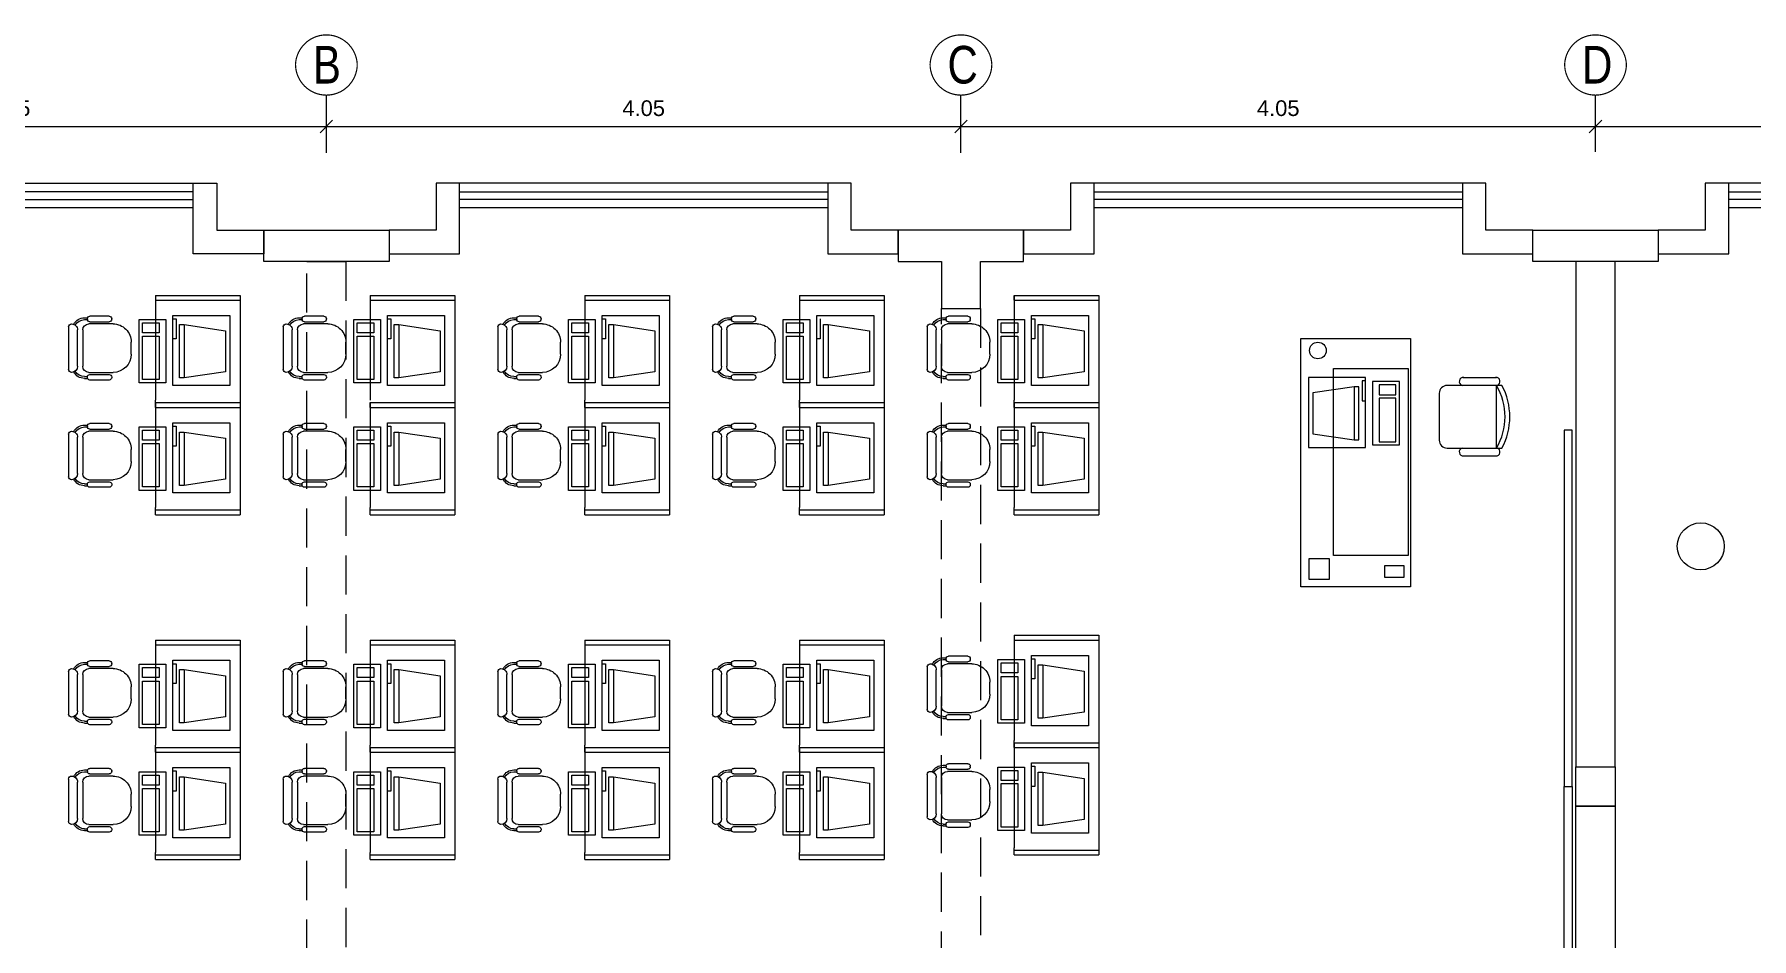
# Model space of a CAD drawing. Header units: millimetres. Extents: x 3354 to 3637, y 1117 to 1358.
# Drawn here: x 3380.99 to 3391.95, y 1221.19 to 1226.96 of the extents above; entities that cross this region are included whole.
import ezdxf

# ---------------------------------------------------------------- set-up
doc = ezdxf.new("R2010")
doc.units = ezdxf.units.MM
doc.linetypes.add('DASHED2', pattern=[0.375, 0.25, -0.125])
doc.layers.add('CASCO', color=252, linetype='Continuous', lineweight=9)
doc.layers.add('Efec-muebles', color=7, linetype='Continuous', lineweight=13, true_color=0x85826f)
doc.styles.get("Standard").update_dxf_attribs({"font": 'arial.ttf'})
doc.styles.add('style1', font='arial.ttf')
doc.dimstyles.new('Esc  1  50', dxfattribs={"dimtxt": 0.1, "dimasz": 0.08, "dimexe": 0.2, "dimexo": 0.15, "dimgap": 0.065, "dimtad": 1, "dimzin": 4, "dimdsep": 46, "dimtxsty": 'Standard', "dimblk": 'OBLIQUE', "dimcen": 0.12, "dimdle": 0.15, "dimadec": 0, "dimazin": 0, "dimtfac": 1, "dimtix": 1, "dimtmove": 0, "dimatfit": 3, "dimldrblk": 'OBLIQUE', "dimfxl": 1, "dimarcsym": 0})

# ---------------------------------------------------------------- blocks, each defined once
blk = doc.blocks.new('RECTANG')
for p, q in [((1, 1), (0, 1)), ((0, 1), (0, 0)), ((1, 0), (1, 1)), ((0, 0), (1, 0))]:
    blk.add_line(p, q)
blk = doc.blocks.new('Silla-3')
at = {"color": 0}
for p, q in [((-0.085, 0.909), (0.085, 0.909)), ((-0.447, 0.601), (-0.447, 0.329)), ((-0.404, 0.635), (-0.413, 0.635)), ((-0.37, 0.329), (-0.37, 0.601)), ((-0.34, 0.314), (-0.34, 0.654)), ((0.34, 0.654), (0.34, 0.314)), ((0.37, 0.329), (0.37, 0.601)), ((0.404, 0.635), (0.413, 0.635)), ((0.447, 0.601), (0.447, 0.329)), ((-0.425, 0.253), (-0.425, 0.298)), ((-0.413, 0.295), (-0.404, 0.295)), ((-0.4, 0.253), (-0.4, 0.296)), ((0.4, 0.253), (0.4, 0.296)), ((0.413, 0.295), (0.404, 0.295)), ((0.425, 0.253), (0.425, 0.298)), ((-0.34, 0.072), (-0.34, 0.072)), ((0.297, 0.03), (-0.298, 0.03)), ((0.255, 0.229), (-0.255, 0.229)), ((-0.255, 0.157), (0.255, 0.157)), ((0.34, 0.072), (0.34, 0.072))]:
    blk.add_line(p, q, dxfattribs=at)
for centre, radius, start, end in [((-0.085, 0.654), 0.255, 90, 180), ((0.085, 0.654), 0.255, 0, 90), ((-0.413, 0.601), 0.034, 90, 180), ((-0.404, 0.601), 0.034, 0, 90), ((0.404, 0.601), 0.034, 90, 180), ((0.413, 0.601), 0.034, 0, 90), ((-0.413, 0.329), 0.034, 180, 270), ((-0.255, 0.253), 0.17, 180, 242.1194), ((-0.404, 0.329), 0.034, 270, 0), ((-0.255, 0.253), 0.145, 180, 242.3805), ((-0.255, 0.314), 0.085, 180, 270), ((0.255, 0.314), 0.085, 270, 0), ((0.255, 0.253), 0.145, 297.6195, 0), ((0.255, 0.253), 0.17, 297.8806, 360), ((0.404, 0.329), 0.034, 180, 270), ((0.413, 0.329), 0.034, 270, 0), ((-0.255, 0.072), 0.085, 90, 180), ((-0.298, 0.072), 0.0425, 180, 270), ((0.255, 0.072), 0.085, 360, 90), ((0.297, 0.072), 0.0425, 270, 360)]:
    blk.add_arc(centre, radius, start, end, dxfattribs=at)
blk = doc.blocks.new('MUEBLE MAESTRO INT')
at = {"layer": 'Efec-muebles', "lineweight": 15}
for p, q in [((3228.44, 1644.779), (3228.44, 1646.364)), ((3228.44, 1646.364), (3229.14, 1646.364)), ((3229.14, 1646.364), (3229.14, 1644.779)), ((3228.779, 1646.057), (3228.516, 1646.018)), ((3228.809, 1646.057), (3228.779, 1646.057)), ((3228.779, 1646.057), (3228.779, 1645.717)), ((3228.809, 1645.717), (3228.809, 1646.057)), ((3228.851, 1646.095), (3228.83, 1646.095)), ((3228.83, 1646.095), (3228.83, 1645.967)), ((3229.723, 1646.065), (3229.373, 1646.065)), ((3229.473, 1646.115), (3229.688, 1646.115)), ((3229.688, 1645.665), (3229.688, 1646.065)), ((3228.516, 1646.018), (3228.516, 1645.755)), ((3228.83, 1645.967), (3228.851, 1645.967)), ((3229.323, 1646.015), (3229.323, 1645.715)), ((3228.516, 1645.755), (3228.779, 1645.717)), ((3228.779, 1645.717), (3228.809, 1645.717)), ((3229.373, 1645.665), (3229.723, 1645.665)), ((3229.373, 1645.665), (3229.473, 1645.665)), ((3229.473, 1645.615), (3229.688, 1645.615)), ((3229.14, 1644.779), (3228.44, 1644.779))]:
    blk.add_line(p, q, dxfattribs=at)
for points in [[(3228.648, 1646.173), (3229.125, 1646.173), (3229.125, 1644.98), (3228.648, 1644.98)], [(3228.492, 1644.961), (3228.62, 1644.961), (3228.62, 1644.827), (3228.492, 1644.827)], [(3228.976, 1644.915), (3229.097, 1644.915), (3229.097, 1644.84), (3228.976, 1644.84)]]:
    blk.add_lwpolyline(points, close=True, dxfattribs=at)
blk.add_circle((3228.548, 1646.288), 0.053, dxfattribs=at)
for centre, radius, start, end in [((3229.373, 1646.015), 0.05, 90, 180), ((3229.476, 1646.09), 0.0256, 83.0309, 253.726), ((3229.685, 1646.09), 0.0256, 286.274, 96.9691), ((3229.349, 1645.865), 0.394, 329.4733, 30.5267), ((3229.349, 1645.865), 0.424, 331.8371, 28.1629), ((3229.373, 1645.715), 0.05, 180, 270), ((3229.476, 1645.64), 0.0256, 106.274, 276.9691), ((3229.685, 1645.64), 0.0256, 263.0309, 73.726)]:
    blk.add_arc(centre, radius, start, end, dxfattribs=at)
for p, xscale, yscale, zscale, rotation in [((3228.851, 1645.668), 0.4476315789474938, 0.3623684210524516, 0.4476315789474938, 89.99999999761354), ((3229.068, 1645.685), 0.4049999999990632, 0.1705263157894024, 0.4049999999990632, 89.9999999976196), ((3229.046, 1646.005), 0.06394736842003113, 0.1065789473682344, 0.06394736842003113, 89.99999999755532), ((3229.046, 1645.706), 0.2771052631587736, 0.1065789473682344, 0.2771052631587736, 89.99999999764933)]:
    blk.add_blockref('RECTANG', p, dxfattribs=dict(at, xscale=xscale, yscale=yscale, zscale=zscale, rotation=rotation))
blk = doc.blocks.new('_Oblique')
at = {"color": 0, "linetype": 'ByBlock', "lineweight": -2}
blk.add_line((-0.5, -0.5), (0.5, 0.5), dxfattribs=at)
blk = doc.blocks.new('*D339')
at = {"layer": 'CASCO', "color": 0, "lineweight": -2, "transparency": 16777216}
for p, q in [((3356.336, 1257.698), (3356.336, 1258.066)), ((3360.386, 1257.698), (3360.386, 1258.066)), ((3356.186, 1257.866), (3360.536, 1257.866))]:
    blk.add_line(p, q, dxfattribs=at)
at = {"layer": 'Defpoints', "color": 0, "transparency": 16777216}
for p in [(3360.386, 1257.866), (3356.336, 1257.548), (3360.386, 1257.548)]:
    blk.add_point(p, dxfattribs=at)
at = {"layer": 'CASCO', "color": 0, "lineweight": -2, "transparency": 16777216, "xscale": 0.08, "yscale": 0.08, "zscale": 0.08, "rotation": 180}
blk.add_blockref('_Oblique', (3356.336, 1257.866), dxfattribs=at)
at = {"layer": 'CASCO', "color": 0, "lineweight": -2, "transparency": 16777216, "xscale": 0.08, "yscale": 0.08, "zscale": 0.08}
blk.add_blockref('_Oblique', (3360.386, 1257.866), dxfattribs=at)
at = {"layer": 'CASCO', "color": 0, "transparency": 16777216, "insert": (3358.361, 1257.982), "char_height": 0.1, "attachment_point": 5}
blk.add_mtext('4.05', dxfattribs=at)
blk = doc.blocks.new('*D340')
at = {"layer": 'CASCO', "color": 0, "lineweight": -2, "transparency": 16777216}
for p, q in [((3360.386, 1257.698), (3360.386, 1258.066)), ((3364.436, 1257.698), (3364.436, 1258.066)), ((3360.236, 1257.866), (3364.586, 1257.866))]:
    blk.add_line(p, q, dxfattribs=at)
at = {"layer": 'Defpoints', "color": 0, "transparency": 16777216}
for p in [(3364.436, 1257.866), (3360.386, 1257.548), (3364.436, 1257.548)]:
    blk.add_point(p, dxfattribs=at)
at = {"layer": 'CASCO', "color": 0, "lineweight": -2, "transparency": 16777216, "xscale": 0.08, "yscale": 0.08, "zscale": 0.08, "rotation": 180}
blk.add_blockref('_Oblique', (3360.386, 1257.866), dxfattribs=at)
at = {"layer": 'CASCO', "color": 0, "lineweight": -2, "transparency": 16777216, "xscale": 0.08, "yscale": 0.08, "zscale": 0.08}
blk.add_blockref('_Oblique', (3364.436, 1257.866), dxfattribs=at)
at = {"layer": 'CASCO', "color": 0, "transparency": 16777216, "insert": (3362.411, 1257.982), "char_height": 0.1, "attachment_point": 5}
blk.add_mtext('4.05', dxfattribs=at)
blk = doc.blocks.new('*D341')
at = {"layer": 'CASCO', "color": 0, "lineweight": -2, "transparency": 16777216}
for p, q in [((3364.436, 1257.698), (3364.436, 1258.066)), ((3368.486, 1257.703), (3368.486, 1258.066)), ((3364.286, 1257.866), (3368.636, 1257.866))]:
    blk.add_line(p, q, dxfattribs=at)
at = {"layer": 'Defpoints', "color": 0, "transparency": 16777216}
for p in [(3368.486, 1257.866), (3364.436, 1257.548), (3368.486, 1257.553)]:
    blk.add_point(p, dxfattribs=at)
at = {"layer": 'CASCO', "color": 0, "lineweight": -2, "transparency": 16777216, "xscale": 0.08, "yscale": 0.08, "zscale": 0.08, "rotation": 180}
blk.add_blockref('_Oblique', (3364.436, 1257.866), dxfattribs=at)
at = {"layer": 'CASCO', "color": 0, "lineweight": -2, "transparency": 16777216, "xscale": 0.08, "yscale": 0.08, "zscale": 0.08}
blk.add_blockref('_Oblique', (3368.486, 1257.866), dxfattribs=at)
at = {"layer": 'CASCO', "color": 0, "transparency": 16777216, "insert": (3366.461, 1257.982), "char_height": 0.1, "attachment_point": 5}
blk.add_mtext('4.05', dxfattribs=at)
blk = doc.blocks.new('*D342')
at = {"layer": 'CASCO', "color": 0, "lineweight": -2, "transparency": 16777216}
for p, q in [((3368.486, 1257.703), (3368.486, 1258.066)), ((3372.536, 1257.698), (3372.536, 1258.066)), ((3368.336, 1257.866), (3372.686, 1257.866))]:
    blk.add_line(p, q, dxfattribs=at)
at = {"layer": 'Defpoints', "color": 0, "transparency": 16777216}
for p in [(3372.536, 1257.866), (3368.486, 1257.553), (3372.536, 1257.548)]:
    blk.add_point(p, dxfattribs=at)
at = {"layer": 'CASCO', "color": 0, "lineweight": -2, "transparency": 16777216, "xscale": 0.08, "yscale": 0.08, "zscale": 0.08, "rotation": 180}
blk.add_blockref('_Oblique', (3368.486, 1257.866), dxfattribs=at)
at = {"layer": 'CASCO', "color": 0, "lineweight": -2, "transparency": 16777216, "xscale": 0.08, "yscale": 0.08, "zscale": 0.08}
blk.add_blockref('_Oblique', (3372.536, 1257.866), dxfattribs=at)
at = {"layer": 'CASCO', "color": 0, "transparency": 16777216, "insert": (3370.511, 1257.982), "char_height": 0.1, "attachment_point": 5}
blk.add_mtext('4.05', dxfattribs=at)
blk = doc.blocks.new('2 PISO')
at = {"layer": 'CASCO', "lineweight": 0}
for p, q in [((3357.186, 1257.503), (3359.536, 1257.503)), ((3363.586, 1257.503), (3361.236, 1257.503)), ((3367.636, 1257.503), (3365.286, 1257.503)), ((3371.686, 1257.503), (3369.336, 1257.503))]:
    blk.add_line(p, q, dxfattribs=at)
at = {"layer": 'CASCO', "ltscale": 2}
for p, q in [((3357.186, 1257.349), (3359.536, 1257.349)), ((3361.236, 1257.349), (3363.586, 1257.349)), ((3365.286, 1257.349), (3367.636, 1257.349)), ((3369.336, 1257.349), (3371.686, 1257.349))]:
    blk.add_line(p, q, dxfattribs=at)
at = {"layer": 'CASCO', "ltscale": 2, "const_width": 0.0076}
for points in [[(3360.583, 1258.263, 0.951688), (3360.189, 1258.263, 1)], [(3364.633, 1258.263, 0.951688), (3364.239, 1258.263, 1)], [(3368.683, 1258.263, 0.951688), (3368.289, 1258.263, 1)]]:
    blk.add_lwpolyline(points, format="xyb", close=True, dxfattribs=at)
at = {"layer": 'CASCO', "ltscale": 2}
for points in [[(3359.536, 1257.503), (3359.686, 1257.503), (3359.686, 1257.203), (3359.986, 1257.203), (3359.986, 1257.053), (3359.536, 1257.053)], [(3361.236, 1257.503), (3361.086, 1257.503), (3361.086, 1257.203), (3360.786, 1257.203), (3360.786, 1257.053), (3361.236, 1257.053)], [(3364.036, 1257.203), (3363.736, 1257.203), (3363.736, 1257.503), (3363.586, 1257.503), (3363.586, 1257.053), (3364.036, 1257.053)], [(3365.286, 1257.503), (3365.136, 1257.503), (3365.136, 1257.203), (3364.836, 1257.203), (3364.836, 1257.053), (3365.286, 1257.053)], [(3369.336, 1257.503), (3369.186, 1257.503), (3369.186, 1257.203), (3368.886, 1257.203), (3368.886, 1257.053), (3369.336, 1257.053)], [(3368.361, 1253.778), (3368.611, 1253.778), (3368.611, 1257.003), (3368.361, 1257.003)], [(3368.611, 1253.528), (3368.611, 1250.303), (3368.361, 1250.303), (3368.361, 1251.553), (3368.361, 1251.553), (3368.361, 1251.703), (3368.361, 1251.703), (3368.361, 1253.528)]]:
    blk.add_lwpolyline(points, close=True, dxfattribs=at)
blk.add_lwpolyline([(3367.786, 1257.053), (3368.086, 1257.053), (3368.086, 1257.203), (3367.786, 1257.203), (3367.786, 1257.503), (3367.636, 1257.503), (3367.636, 1257.053), (3367.636, 1257.053), (3367.786, 1257.053), (3367.786, 1257.053), (3367.786, 1257.053), (3367.786, 1257.053)], dxfattribs=at)
at = {"layer": 'CASCO'}
for points in [[(3359.536, 1257.449), (3357.186, 1257.449), (3357.186, 1257.399), (3359.536, 1257.399), (3359.536, 1257.449)], [(3361.236, 1257.449), (3363.586, 1257.449), (3363.586, 1257.399), (3361.236, 1257.399), (3361.236, 1257.449)], [(3365.286, 1257.449), (3367.636, 1257.449), (3367.636, 1257.399), (3365.286, 1257.399), (3365.286, 1257.449)], [(3369.336, 1257.449), (3371.686, 1257.449), (3371.686, 1257.399), (3369.336, 1257.399), (3369.336, 1257.449)], [(3359.986, 1257.003), (3359.986, 1257.203), (3360.786, 1257.203), (3360.786, 1257.003), (3359.986, 1257.003)], [(3368.086, 1257.003), (3368.086, 1257.203), (3368.886, 1257.203), (3368.886, 1257.003), (3368.086, 1257.003)]]:
    blk.add_lwpolyline(points, dxfattribs=at)
for points in [[(3364.036, 1257.003), (3364.311, 1257.003), (3364.311, 1256.703), (3364.561, 1256.703), (3364.561, 1257.003), (3364.836, 1257.003), (3364.836, 1257.203), (3364.836, 1257.203), (3364.036, 1257.203), (3364.036, 1257.203)], [(3368.336, 1253.653), (3368.336, 1255.928), (3368.286, 1255.928), (3368.286, 1253.653)], [(3368.611, 1253.778), (3368.611, 1253.528), (3368.361, 1253.528), (3368.361, 1253.778)], [(3368.336, 1253.653), (3368.336, 1251.128), (3368.286, 1251.128), (3368.286, 1253.653)]]:
    blk.add_lwpolyline(points, close=True, dxfattribs=at)
at = {"layer": 'CASCO', "linetype": 'DASHED2', "lineweight": 5}
for points in [[(3360.261, 1257.003), (3360.511, 1257.003), (3360.511, 1250.303), (3360.261, 1250.303)], [(3364.311, 1256.703), (3364.561, 1256.703), (3364.561, 1250.603), (3364.311, 1250.603)]]:
    blk.add_lwpolyline(points, close=True, dxfattribs=at)
at = {"layer": 'CASCO', "style": 'style1', "width": 0.8}
for s, p in [('B', (3360.3, 1258.14)), ('C', (3364.35, 1258.14)), ('D', (3368.4, 1258.14))]:
    blk.add_text(s, height=0.24, dxfattribs=at).set_placement(p)
at = {"layer": 'CASCO'}
for base, p1, p2, picture, middle in [((3360.386, 1257.866), (3356.336, 1257.548), (3360.386, 1257.548), '*D339', (3358.361, 1257.982)), ((3364.436, 1257.866), (3360.386, 1257.548), (3364.436, 1257.548), '*D340', (3362.411, 1257.982)), ((3368.486, 1257.866), (3364.436, 1257.548), (3368.486, 1257.553), '*D341', (3366.461, 1257.982)), ((3372.536, 1257.866), (3368.486, 1257.553), (3372.536, 1257.548), '*D342', (3370.511, 1257.982))]:
    dim = blk.add_linear_dim(base=base, p1=p1, p2=p2, dimstyle='Esc  1  50', dxfattribs=at)
    dim.commit()
    dim.dimension.update_dxf_attribs({"geometry": picture, "text_midpoint": middle})

msp = doc.modelspace()

# ---------------------------------------------------------------- linework, layer by layer
at = {"layer": 'Efec-muebles'}
for p, q in [((3381.765, 1225.299), (3382.305, 1225.299)), ((3381.765, 1225.299), (3381.765, 1224.629)), ((3381.765, 1225.269), (3382.305, 1225.269)), ((3382.305, 1225.299), (3382.305, 1224.584)), ((3383.135, 1225.299), (3383.675, 1225.299)), ((3383.135, 1225.299), (3383.135, 1224.629)), ((3383.135, 1225.269), (3383.675, 1225.269)), ((3383.675, 1225.299), (3383.675, 1224.584)), ((3384.505, 1225.299), (3385.045, 1225.299)), ((3384.505, 1225.299), (3384.505, 1224.629)), ((3384.505, 1225.269), (3385.045, 1225.269)), ((3385.045, 1225.299), (3385.045, 1224.584)), ((3385.875, 1225.299), (3385.875, 1224.629)), ((3385.875, 1225.299), (3386.415, 1225.299)), ((3385.875, 1225.269), (3386.415, 1225.269)), ((3386.415, 1225.299), (3386.415, 1224.584)), ((3387.245, 1225.299), (3387.785, 1225.299)), ((3387.245, 1225.299), (3387.245, 1224.629)), ((3387.245, 1225.299), (3387.785, 1225.299)), ((3387.245, 1225.269), (3387.245, 1225.299)), ((3387.245, 1225.269), (3387.785, 1225.269)), ((3387.245, 1225.269), (3387.785, 1225.269)), ((3387.785, 1225.299), (3387.785, 1224.584)), ((3381.877, 1225.149), (3381.898, 1225.149)), ((3381.898, 1225.149), (3381.898, 1225.022)), ((3383.247, 1225.149), (3383.268, 1225.149)), ((3383.268, 1225.149), (3383.268, 1225.022)), ((3384.617, 1225.149), (3384.638, 1225.149)), ((3384.638, 1225.149), (3384.638, 1225.022)), ((3386.008, 1225.149), (3386.008, 1225.022)), ((3387.357, 1225.149), (3387.378, 1225.149)), ((3387.378, 1225.149), (3387.378, 1225.022)), ((3381.919, 1225.112), (3381.949, 1225.112)), ((3381.919, 1224.772), (3381.919, 1225.112)), ((3381.949, 1225.112), (3381.949, 1224.772)), ((3381.949, 1225.112), (3382.212, 1225.072)), ((3382.212, 1225.072), (3382.212, 1224.81)), ((3383.289, 1225.112), (3383.319, 1225.112)), ((3383.289, 1224.772), (3383.289, 1225.112)), ((3383.319, 1225.112), (3383.319, 1224.772)), ((3383.319, 1225.112), (3383.582, 1225.072)), ((3383.582, 1225.072), (3383.582, 1224.81)), ((3384.659, 1225.112), (3384.689, 1225.112)), ((3384.659, 1224.772), (3384.659, 1225.112)), ((3384.689, 1225.112), (3384.689, 1224.772)), ((3384.689, 1225.112), (3384.952, 1225.072)), ((3384.952, 1225.072), (3384.952, 1224.81)), ((3386.029, 1225.112), (3386.059, 1225.112)), ((3386.029, 1224.772), (3386.029, 1225.112)), ((3386.059, 1225.112), (3386.059, 1224.772)), ((3386.059, 1225.112), (3386.322, 1225.072)), ((3386.322, 1225.072), (3386.322, 1224.81)), ((3387.399, 1225.112), (3387.429, 1225.112)), ((3387.399, 1224.772), (3387.399, 1225.112)), ((3387.429, 1225.112), (3387.429, 1224.772)), ((3387.429, 1225.112), (3387.692, 1225.072)), ((3387.692, 1225.072), (3387.692, 1224.81)), ((3381.898, 1225.022), (3381.877, 1225.022)), ((3383.268, 1225.022), (3383.247, 1225.022)), ((3384.638, 1225.022), (3384.617, 1225.022)), ((3386.008, 1225.022), (3385.987, 1225.022)), ((3387.378, 1225.022), (3387.357, 1225.022)), ((3381.949, 1224.772), (3381.919, 1224.772)), ((3382.212, 1224.81), (3381.949, 1224.772)), ((3383.319, 1224.772), (3383.289, 1224.772)), ((3383.582, 1224.81), (3383.319, 1224.772)), ((3384.689, 1224.772), (3384.659, 1224.772)), ((3384.952, 1224.81), (3384.689, 1224.772)), ((3386.059, 1224.772), (3386.029, 1224.772)), ((3386.322, 1224.81), (3386.059, 1224.772)), ((3387.429, 1224.772), (3387.399, 1224.772)), ((3387.692, 1224.81), (3387.429, 1224.772)), ((3381.765, 1224.584), (3381.765, 1224.629)), ((3381.765, 1224.614), (3382.305, 1224.614)), ((3381.765, 1224.614), (3381.765, 1223.944)), ((3381.765, 1224.614), (3382.305, 1224.614)), ((3382.305, 1224.614), (3382.305, 1223.899)), ((3383.135, 1224.614), (3383.675, 1224.614)), ((3383.135, 1224.614), (3383.135, 1223.944)), ((3383.135, 1224.614), (3383.675, 1224.614)), ((3383.135, 1224.584), (3383.135, 1224.614)), ((3383.675, 1224.614), (3383.675, 1223.899)), ((3383.675, 1224.614), (3383.675, 1224.584)), ((3384.505, 1224.584), (3384.505, 1224.629)), ((3384.505, 1224.614), (3385.045, 1224.614)), ((3384.505, 1224.614), (3384.505, 1223.944)), ((3384.505, 1224.614), (3385.045, 1224.614)), ((3385.045, 1224.614), (3385.045, 1223.899)), ((3385.875, 1224.584), (3385.875, 1224.629)), ((3385.875, 1224.614), (3386.415, 1224.614)), ((3385.875, 1224.614), (3385.875, 1223.944)), ((3385.875, 1224.614), (3386.415, 1224.614)), ((3386.415, 1224.614), (3386.415, 1223.899)), ((3387.245, 1224.584), (3387.245, 1224.629)), ((3387.245, 1224.614), (3387.785, 1224.614)), ((3387.245, 1224.614), (3387.245, 1223.944)), ((3387.245, 1224.614), (3387.785, 1224.614)), ((3387.245, 1224.584), (3387.245, 1224.614)), ((3387.245, 1224.614), (3387.785, 1224.614)), ((3387.785, 1224.614), (3387.785, 1223.899)), ((3381.765, 1224.584), (3382.305, 1224.584)), ((3381.765, 1224.584), (3382.305, 1224.584)), ((3383.135, 1224.584), (3383.675, 1224.584)), ((3383.135, 1224.584), (3383.675, 1224.584)), ((3384.505, 1224.584), (3385.045, 1224.584)), ((3384.505, 1224.584), (3385.045, 1224.584)), ((3385.875, 1224.584), (3386.415, 1224.584)), ((3385.875, 1224.584), (3386.415, 1224.584)), ((3387.245, 1224.584), (3387.785, 1224.584)), ((3387.245, 1224.584), (3387.785, 1224.584)), ((3387.245, 1224.584), (3387.785, 1224.584)), ((3381.877, 1224.464), (3381.898, 1224.464)), ((3381.898, 1224.464), (3381.898, 1224.336)), ((3381.919, 1224.426), (3381.949, 1224.426)), ((3381.919, 1224.086), (3381.919, 1224.426)), ((3381.949, 1224.426), (3381.949, 1224.086)), ((3381.949, 1224.426), (3382.212, 1224.387)), ((3382.212, 1224.387), (3382.212, 1224.125)), ((3383.247, 1224.464), (3383.268, 1224.464)), ((3383.268, 1224.464), (3383.268, 1224.336)), ((3383.289, 1224.426), (3383.319, 1224.426)), ((3383.289, 1224.086), (3383.289, 1224.426)), ((3383.319, 1224.426), (3383.319, 1224.086)), ((3383.319, 1224.426), (3383.582, 1224.387)), ((3383.582, 1224.387), (3383.582, 1224.125)), ((3384.617, 1224.464), (3384.638, 1224.464)), ((3384.638, 1224.464), (3384.638, 1224.336)), ((3384.659, 1224.426), (3384.689, 1224.426)), ((3384.659, 1224.086), (3384.659, 1224.426)), ((3384.689, 1224.426), (3384.689, 1224.086)), ((3384.689, 1224.426), (3384.952, 1224.387)), ((3384.952, 1224.387), (3384.952, 1224.125)), ((3385.987, 1224.464), (3386.008, 1224.464)), ((3386.008, 1224.464), (3386.008, 1224.336)), ((3386.029, 1224.426), (3386.059, 1224.426)), ((3386.029, 1224.086), (3386.029, 1224.426)), ((3386.059, 1224.426), (3386.059, 1224.086)), ((3386.059, 1224.426), (3386.322, 1224.387)), ((3386.322, 1224.387), (3386.322, 1224.125)), ((3387.357, 1224.464), (3387.378, 1224.464)), ((3387.378, 1224.464), (3387.378, 1224.336)), ((3387.399, 1224.426), (3387.429, 1224.426)), ((3387.399, 1224.086), (3387.399, 1224.426)), ((3387.429, 1224.426), (3387.429, 1224.086)), ((3387.429, 1224.426), (3387.692, 1224.387)), ((3387.692, 1224.387), (3387.692, 1224.125)), ((3381.898, 1224.336), (3381.877, 1224.336)), ((3383.268, 1224.336), (3383.247, 1224.336)), ((3384.638, 1224.336), (3384.617, 1224.336)), ((3386.008, 1224.336), (3385.987, 1224.336)), ((3387.378, 1224.336), (3387.357, 1224.336)), ((3381.949, 1224.086), (3381.919, 1224.086)), ((3382.212, 1224.125), (3381.949, 1224.086)), ((3383.319, 1224.086), (3383.289, 1224.086)), ((3383.582, 1224.125), (3383.319, 1224.086)), ((3384.689, 1224.086), (3384.659, 1224.086)), ((3384.952, 1224.125), (3384.689, 1224.086)), ((3386.059, 1224.086), (3386.029, 1224.086)), ((3386.322, 1224.125), (3386.059, 1224.086)), ((3387.429, 1224.086), (3387.399, 1224.086)), ((3387.692, 1224.125), (3387.429, 1224.086)), ((3381.765, 1223.899), (3381.765, 1223.944)), ((3383.135, 1223.899), (3383.135, 1223.944)), ((3384.505, 1223.899), (3384.505, 1223.944)), ((3385.875, 1223.899), (3385.875, 1223.944)), ((3387.245, 1223.899), (3387.245, 1223.944)), ((3381.765, 1223.929), (3382.305, 1223.929)), ((3381.765, 1223.899), (3382.305, 1223.899)), ((3383.135, 1223.929), (3383.675, 1223.929)), ((3383.135, 1223.899), (3383.675, 1223.899)), ((3384.505, 1223.929), (3385.045, 1223.929)), ((3384.505, 1223.899), (3385.045, 1223.899)), ((3385.875, 1223.929), (3386.415, 1223.929)), ((3385.875, 1223.899), (3386.415, 1223.899)), ((3387.245, 1223.929), (3387.785, 1223.929)), ((3387.245, 1223.899), (3387.785, 1223.899)), ((3381.765, 1223.099), (3382.305, 1223.099)), ((3381.765, 1223.099), (3381.765, 1222.428)), ((3381.765, 1223.069), (3382.305, 1223.069)), ((3382.305, 1223.099), (3382.305, 1222.383)), ((3383.135, 1223.099), (3383.675, 1223.099)), ((3383.135, 1223.099), (3383.135, 1222.428)), ((3383.135, 1223.069), (3383.675, 1223.069)), ((3383.675, 1223.099), (3383.675, 1222.383)), ((3384.505, 1223.099), (3385.045, 1223.099)), ((3384.505, 1223.099), (3384.505, 1222.428)), ((3384.505, 1223.069), (3385.045, 1223.069)), ((3385.045, 1223.099), (3385.045, 1222.383)), ((3385.875, 1223.099), (3386.415, 1223.099)), ((3385.875, 1223.099), (3385.875, 1222.428)), ((3385.875, 1223.069), (3386.415, 1223.069)), ((3386.415, 1223.099), (3386.415, 1222.383)), ((3387.245, 1223.129), (3387.785, 1223.129)), ((3387.245, 1223.129), (3387.245, 1222.458)), ((3387.245, 1223.099), (3387.785, 1223.099)), ((3387.785, 1223.129), (3387.785, 1222.413)), ((3387.357, 1222.978), (3387.378, 1222.978)), ((3387.378, 1222.978), (3387.378, 1222.851)), ((3381.877, 1222.948), (3381.898, 1222.948)), ((3381.898, 1222.948), (3381.898, 1222.821)), ((3381.919, 1222.911), (3381.949, 1222.911)), ((3381.919, 1222.571), (3381.919, 1222.911)), ((3381.949, 1222.911), (3381.949, 1222.571)), ((3381.949, 1222.911), (3382.212, 1222.871)), ((3382.212, 1222.871), (3382.212, 1222.609)), ((3383.247, 1222.948), (3383.268, 1222.948)), ((3383.268, 1222.948), (3383.268, 1222.821)), ((3383.289, 1222.911), (3383.319, 1222.911)), ((3383.289, 1222.571), (3383.289, 1222.911)), ((3383.319, 1222.911), (3383.319, 1222.571)), ((3383.319, 1222.911), (3383.582, 1222.871)), ((3383.582, 1222.871), (3383.582, 1222.609)), ((3384.617, 1222.948), (3384.638, 1222.948)), ((3384.638, 1222.948), (3384.638, 1222.821)), ((3384.659, 1222.911), (3384.689, 1222.911)), ((3384.659, 1222.571), (3384.659, 1222.911)), ((3384.689, 1222.911), (3384.689, 1222.571)), ((3384.689, 1222.911), (3384.952, 1222.871)), ((3384.952, 1222.871), (3384.952, 1222.609)), ((3385.987, 1222.948), (3386.008, 1222.948)), ((3386.008, 1222.948), (3386.008, 1222.821)), ((3386.029, 1222.911), (3386.059, 1222.911)), ((3386.029, 1222.571), (3386.029, 1222.911)), ((3386.059, 1222.911), (3386.059, 1222.571)), ((3386.059, 1222.911), (3386.322, 1222.871)), ((3386.322, 1222.871), (3386.322, 1222.609)), ((3387.378, 1222.851), (3387.357, 1222.851)), ((3387.399, 1222.941), (3387.429, 1222.941)), ((3387.399, 1222.601), (3387.399, 1222.941)), ((3387.429, 1222.941), (3387.429, 1222.601)), ((3387.429, 1222.941), (3387.692, 1222.901)), ((3387.692, 1222.901), (3387.692, 1222.639)), ((3381.898, 1222.821), (3381.877, 1222.821)), ((3383.268, 1222.821), (3383.247, 1222.821)), ((3384.638, 1222.821), (3384.617, 1222.821)), ((3386.008, 1222.821), (3385.987, 1222.821)), ((3387.692, 1222.639), (3387.429, 1222.601)), ((3381.949, 1222.571), (3381.919, 1222.571)), ((3382.212, 1222.609), (3381.949, 1222.571)), ((3383.319, 1222.571), (3383.289, 1222.571)), ((3383.582, 1222.609), (3383.319, 1222.571)), ((3384.689, 1222.571), (3384.659, 1222.571)), ((3384.952, 1222.609), (3384.689, 1222.571)), ((3386.059, 1222.571), (3386.029, 1222.571)), ((3386.322, 1222.609), (3386.059, 1222.571)), ((3387.429, 1222.601), (3387.399, 1222.601)), ((3381.765, 1222.383), (3381.765, 1222.428)), ((3381.765, 1222.413), (3382.305, 1222.413)), ((3381.765, 1222.413), (3381.765, 1221.743)), ((3381.765, 1222.413), (3382.305, 1222.413)), ((3382.305, 1222.413), (3382.305, 1221.698)), ((3383.135, 1222.383), (3383.135, 1222.428)), ((3383.135, 1222.413), (3383.675, 1222.413)), ((3383.135, 1222.413), (3383.135, 1221.743)), ((3383.135, 1222.413), (3383.675, 1222.413)), ((3383.675, 1222.413), (3383.675, 1221.698)), ((3384.505, 1222.383), (3384.505, 1222.428)), ((3384.505, 1222.413), (3385.045, 1222.413)), ((3384.505, 1222.413), (3384.505, 1221.743)), ((3384.505, 1222.413), (3385.045, 1222.413)), ((3385.045, 1222.413), (3385.045, 1221.698)), ((3385.875, 1222.383), (3385.875, 1222.428)), ((3385.875, 1222.413), (3386.415, 1222.413)), ((3385.875, 1222.413), (3385.875, 1221.743)), ((3385.875, 1222.413), (3386.415, 1222.413)), ((3386.415, 1222.413), (3386.415, 1221.698)), ((3387.245, 1222.413), (3387.245, 1222.458)), ((3387.245, 1222.443), (3387.785, 1222.443)), ((3387.245, 1222.443), (3387.245, 1221.773)), ((3387.245, 1222.443), (3387.785, 1222.443)), ((3387.245, 1222.413), (3387.785, 1222.413)), ((3387.245, 1222.413), (3387.785, 1222.413)), ((3387.785, 1222.443), (3387.785, 1221.728)), ((3381.765, 1222.383), (3382.305, 1222.383)), ((3381.765, 1222.383), (3382.305, 1222.383)), ((3383.135, 1222.383), (3383.675, 1222.383)), ((3383.135, 1222.383), (3383.675, 1222.383)), ((3384.505, 1222.383), (3385.045, 1222.383)), ((3384.505, 1222.383), (3385.045, 1222.383)), ((3385.875, 1222.383), (3386.415, 1222.383)), ((3385.875, 1222.383), (3386.415, 1222.383)), ((3387.357, 1222.293), (3387.378, 1222.293)), ((3387.378, 1222.293), (3387.378, 1222.165)), ((3381.877, 1222.263), (3381.898, 1222.263)), ((3381.898, 1222.263), (3381.898, 1222.135)), ((3381.919, 1222.225), (3381.949, 1222.225)), ((3381.919, 1221.885), (3381.919, 1222.225)), ((3381.949, 1222.225), (3381.949, 1221.885)), ((3381.949, 1222.225), (3382.212, 1222.186)), ((3382.212, 1222.186), (3382.212, 1221.924)), ((3383.247, 1222.263), (3383.268, 1222.263)), ((3383.268, 1222.263), (3383.268, 1222.135)), ((3383.289, 1222.225), (3383.319, 1222.225)), ((3383.289, 1221.885), (3383.289, 1222.225)), ((3383.319, 1222.225), (3383.319, 1221.885)), ((3383.319, 1222.225), (3383.582, 1222.186)), ((3383.582, 1222.186), (3383.582, 1221.924)), ((3384.617, 1222.263), (3384.638, 1222.263)), ((3384.638, 1222.263), (3384.638, 1222.135)), ((3384.659, 1222.225), (3384.689, 1222.225)), ((3384.659, 1221.885), (3384.659, 1222.225)), ((3384.689, 1222.225), (3384.689, 1221.885)), ((3384.689, 1222.225), (3384.952, 1222.186)), ((3384.952, 1222.186), (3384.952, 1221.924)), ((3385.987, 1222.263), (3386.008, 1222.263)), ((3386.008, 1222.263), (3386.008, 1222.135)), ((3386.029, 1222.225), (3386.059, 1222.225)), ((3386.029, 1221.885), (3386.029, 1222.225)), ((3386.059, 1222.225), (3386.059, 1221.885)), ((3386.059, 1222.225), (3386.322, 1222.186)), ((3386.322, 1222.186), (3386.322, 1221.924)), ((3387.399, 1222.255), (3387.429, 1222.255)), ((3387.399, 1221.915), (3387.399, 1222.255)), ((3387.429, 1222.255), (3387.429, 1221.915)), ((3387.429, 1222.255), (3387.692, 1222.216)), ((3387.692, 1222.216), (3387.692, 1221.954)), ((3381.898, 1222.135), (3381.877, 1222.135)), ((3383.268, 1222.135), (3383.247, 1222.135)), ((3384.638, 1222.135), (3384.617, 1222.135)), ((3386.008, 1222.135), (3385.987, 1222.135)), ((3387.378, 1222.165), (3387.357, 1222.165)), ((3381.949, 1221.885), (3381.919, 1221.885)), ((3382.212, 1221.924), (3381.949, 1221.885)), ((3383.319, 1221.885), (3383.289, 1221.885)), ((3383.582, 1221.924), (3383.319, 1221.885)), ((3384.689, 1221.885), (3384.659, 1221.885)), ((3384.952, 1221.924), (3384.689, 1221.885)), ((3386.059, 1221.885), (3386.029, 1221.885)), ((3386.322, 1221.924), (3386.059, 1221.885)), ((3387.429, 1221.915), (3387.399, 1221.915)), ((3387.692, 1221.954), (3387.429, 1221.915)), ((3387.245, 1221.728), (3387.245, 1221.773)), ((3387.245, 1221.758), (3387.785, 1221.758)), ((3381.765, 1221.698), (3381.765, 1221.743)), ((3381.765, 1221.728), (3382.305, 1221.728)), ((3381.765, 1221.698), (3382.305, 1221.698)), ((3383.135, 1221.698), (3383.135, 1221.743)), ((3383.135, 1221.728), (3383.675, 1221.728)), ((3383.135, 1221.698), (3383.675, 1221.698)), ((3384.505, 1221.698), (3384.505, 1221.743)), ((3384.505, 1221.728), (3385.045, 1221.728)), ((3384.505, 1221.698), (3385.045, 1221.698)), ((3385.875, 1221.698), (3385.875, 1221.743)), ((3385.875, 1221.728), (3386.415, 1221.728)), ((3385.875, 1221.698), (3386.415, 1221.698)), ((3387.245, 1221.728), (3387.785, 1221.728))]:
    msp.add_line(p, q, dxfattribs=at)
at = {"layer": 'Efec-muebles', "lineweight": 5}
msp.add_circle((3391.628, 1223.697), 0.15, dxfattribs=at)
msp.add_circle((3391.628, 1223.697), 0.15, dxfattribs=at)

# ---------------------------------------------------------------- block references
at = {"layer": 'CASCO'}
msp.add_blockref('2 PISO', (22.47, -31.489), dxfattribs=at)
at = {"layer": 'Efec-muebles'}
for name, p, xscale, yscale, zscale, rotation in [('Silla-3', (3381.197, 1224.962), -0.4549380517778445, 0.4549380517778445, 0.4549380517777878, 270.0000000000001), ('RECTANG', (3381.661, 1224.74), -0.4049999999990632, 0.1705263157894024, 0.4050000000000269, 270.0000000023804), ('RECTANG', (3381.877, 1224.723), -0.4476315789474938, 0.3623684210524516, 0.4476315789473982, 270.0000000023865), ('Silla-3', (3382.567, 1224.962), -0.4549380517778445, 0.4549380517778445, 0.4549380517777878, 270.0000000000001), ('RECTANG', (3383.031, 1224.74), -0.4049999999990632, 0.1705263157894024, 0.4050000000000269, 270.0000000023804), ('RECTANG', (3383.247, 1224.723), -0.4476315789474938, 0.3623684210524516, 0.4476315789473982, 270.0000000023865), ('Silla-3', (3383.937, 1224.962), -0.4549380517778445, 0.4549380517778445, 0.4549380517777878, 270.0000000000001), ('RECTANG', (3384.401, 1224.74), -0.4049999999990632, 0.1705263157894024, 0.4050000000000269, 270.0000000023804), ('RECTANG', (3384.617, 1224.723), -0.4476315789474938, 0.3623684210524516, 0.4476315789473982, 270.0000000023865), ('Silla-3', (3385.307, 1224.962), -0.4549380517778445, 0.4549380517778445, 0.4549380517777878, 270.0000000000001), ('RECTANG', (3385.771, 1224.74), -0.4049999999990632, 0.1705263157894024, 0.4050000000000269, 270.0000000023804), ('RECTANG', (3385.987, 1224.723), -0.4476315789474938, 0.3623684210524516, 0.4476315789473982, 270.0000000023865), ('Silla-3', (3386.677, 1224.962), -0.4549380517778445, 0.4549380517778445, 0.4549380517777878, 270.0000000000001), ('RECTANG', (3387.141, 1224.74), -0.4049999999990632, 0.1705263157894024, 0.4050000000000269, 270.0000000023804), ('RECTANG', (3387.357, 1224.723), -0.4476315789474938, 0.3623684210524516, 0.4476315789473982, 270.0000000023865), ('RECTANG', (3381.682, 1225.059), -0.06394736842003113, 0.1065789473682344, 0.06394736842105689, 270.0000000024448), ('RECTANG', (3381.682, 1224.761), -0.2771052631587736, 0.1065789473682344, 0.2771052631579132, 270.0000000023507), ('RECTANG', (3383.052, 1225.059), -0.06394736842003113, 0.1065789473682344, 0.06394736842105689, 270.0000000024448), ('RECTANG', (3383.052, 1224.761), -0.2771052631587736, 0.1065789473682344, 0.2771052631579132, 270.0000000023507), ('RECTANG', (3384.422, 1225.059), -0.06394736842003113, 0.1065789473682344, 0.06394736842105689, 270.0000000024448), ('RECTANG', (3384.422, 1224.761), -0.2771052631587736, 0.1065789473682344, 0.2771052631579132, 270.0000000023507), ('RECTANG', (3385.792, 1225.059), -0.06394736842003113, 0.1065789473682344, 0.06394736842105689, 270.0000000024448), ('RECTANG', (3385.792, 1224.761), -0.2771052631587736, 0.1065789473682344, 0.2771052631579132, 270.0000000023507), ('RECTANG', (3387.162, 1225.059), -0.06394736842003113, 0.1065789473682344, 0.06394736842105689, 270.0000000024448), ('RECTANG', (3387.162, 1224.761), -0.2771052631587736, 0.1065789473682344, 0.2771052631579132, 270.0000000023507), ('RECTANG', (3381.877, 1224.038), -0.4476315789474938, 0.3623684210524516, 0.4476315789473982, 270.0000000023865), ('RECTANG', (3383.247, 1224.038), -0.4476315789474938, 0.3623684210524516, 0.4476315789473982, 270.0000000023865), ('RECTANG', (3384.617, 1224.038), -0.4476315789474938, 0.3623684210524516, 0.4476315789473982, 270.0000000023865), ('RECTANG', (3385.987, 1224.038), -0.4476315789474938, 0.3623684210524516, 0.4476315789473982, 270.0000000023865), ('RECTANG', (3387.357, 1224.038), -0.4476315789474938, 0.3623684210524516, 0.4476315789473982, 270.0000000023865), ('Silla-3', (3381.197, 1224.277), -0.4549380517778445, 0.4549380517778445, 0.4549380517777878, 270.0000000000001), ('RECTANG', (3381.661, 1224.054), -0.4049999999990632, 0.1705263157894024, 0.4050000000000269, 270.0000000023804), ('RECTANG', (3381.682, 1224.374), -0.06394736842003113, 0.1065789473682344, 0.06394736842105689, 270.0000000024448), ('Silla-3', (3382.567, 1224.277), -0.4549380517778445, 0.4549380517778445, 0.4549380517777878, 270.0000000000001), ('RECTANG', (3383.031, 1224.054), -0.4049999999990632, 0.1705263157894024, 0.4050000000000269, 270.0000000023804), ('RECTANG', (3383.052, 1224.374), -0.06394736842003113, 0.1065789473682344, 0.06394736842105689, 270.0000000024448), ('Silla-3', (3383.937, 1224.277), -0.4549380517778445, 0.4549380517778445, 0.4549380517777878, 270.0000000000001), ('RECTANG', (3384.401, 1224.054), -0.4049999999990632, 0.1705263157894024, 0.4050000000000269, 270.0000000023804), ('RECTANG', (3384.422, 1224.374), -0.06394736842003113, 0.1065789473682344, 0.06394736842105689, 270.0000000024448), ('Silla-3', (3385.307, 1224.277), -0.4549380517778445, 0.4549380517778445, 0.4549380517777878, 270.0000000000001), ('RECTANG', (3385.771, 1224.054), -0.4049999999990632, 0.1705263157894024, 0.4050000000000269, 270.0000000023804), ('RECTANG', (3385.792, 1224.374), -0.06394736842003113, 0.1065789473682344, 0.06394736842105689, 270.0000000024448), ('Silla-3', (3386.677, 1224.277), -0.4549380517778445, 0.4549380517778445, 0.4549380517777878, 270.0000000000001), ('RECTANG', (3387.141, 1224.054), -0.4049999999990632, 0.1705263157894024, 0.4050000000000269, 270.0000000023804), ('RECTANG', (3387.162, 1224.374), -0.06394736842003113, 0.1065789473682344, 0.06394736842105689, 270.0000000024448), ('RECTANG', (3381.682, 1224.076), -0.2771052631587736, 0.1065789473682344, 0.2771052631579132, 270.0000000023507), ('RECTANG', (3383.052, 1224.076), -0.2771052631587736, 0.1065789473682344, 0.2771052631579132, 270.0000000023507), ('RECTANG', (3384.422, 1224.076), -0.2771052631587736, 0.1065789473682344, 0.2771052631579132, 270.0000000023507), ('RECTANG', (3385.792, 1224.076), -0.2771052631587736, 0.1065789473682344, 0.2771052631579132, 270.0000000023507), ('RECTANG', (3387.162, 1224.076), -0.2771052631587736, 0.1065789473682344, 0.2771052631579132, 270.0000000023507), ('Silla-3', (3381.197, 1222.762), -0.4549380517778445, 0.4549380517778445, 0.4549380517777878, 270.0000000000001), ('RECTANG', (3381.877, 1222.522), -0.4476315789474938, 0.3623684210524516, 0.4476315789473982, 270.0000000023865), ('Silla-3', (3382.567, 1222.762), -0.4549380517778445, 0.4549380517778445, 0.4549380517777878, 270.0000000000001), ('RECTANG', (3383.247, 1222.522), -0.4476315789474938, 0.3623684210524516, 0.4476315789473982, 270.0000000023865), ('Silla-3', (3383.937, 1222.762), -0.4549380517778445, 0.4549380517778445, 0.4549380517777878, 270.0000000000001), ('RECTANG', (3384.617, 1222.522), -0.4476315789474938, 0.3623684210524516, 0.4476315789473982, 270.0000000023865), ('Silla-3', (3385.307, 1222.762), -0.4549380517778445, 0.4549380517778445, 0.4549380517777878, 270.0000000000001), ('RECTANG', (3385.987, 1222.522), -0.4476315789474938, 0.3623684210524516, 0.4476315789473982, 270.0000000023865), ('Silla-3', (3386.677, 1222.792), -0.4549380517778445, 0.4549380517778445, 0.4549380517777878, 270.0000000000001), ('RECTANG', (3387.141, 1222.569), -0.4049999999990632, 0.1705263157894024, 0.4050000000000269, 270.0000000023804), ('RECTANG', (3387.162, 1222.889), -0.06394736842003113, 0.1065789473682344, 0.06394736842105689, 270.0000000024448), ('RECTANG', (3387.357, 1222.552), -0.4476315789474938, 0.3623684210524516, 0.4476315789473982, 270.0000000023865), ('RECTANG', (3381.661, 1222.539), -0.4049999999990632, 0.1705263157894024, 0.4050000000000269, 270.0000000023804), ('RECTANG', (3381.682, 1222.859), -0.06394736842003113, 0.1065789473682344, 0.06394736842105689, 270.0000000024448), ('RECTANG', (3383.031, 1222.539), -0.4049999999990632, 0.1705263157894024, 0.4050000000000269, 270.0000000023804), ('RECTANG', (3383.052, 1222.859), -0.06394736842003113, 0.1065789473682344, 0.06394736842105689, 270.0000000024448), ('RECTANG', (3384.401, 1222.539), -0.4049999999990632, 0.1705263157894024, 0.4050000000000269, 270.0000000023804), ('RECTANG', (3384.422, 1222.859), -0.06394736842003113, 0.1065789473682344, 0.06394736842105689, 270.0000000024448), ('RECTANG', (3385.771, 1222.539), -0.4049999999990632, 0.1705263157894024, 0.4050000000000269, 270.0000000023804), ('RECTANG', (3385.792, 1222.859), -0.06394736842003113, 0.1065789473682344, 0.06394736842105689, 270.0000000024448), ('RECTANG', (3387.162, 1222.59), -0.2771052631587736, 0.1065789473682344, 0.2771052631579132, 270.0000000023507), ('RECTANG', (3381.682, 1222.56), -0.2771052631587736, 0.1065789473682344, 0.2771052631579132, 270.0000000023507), ('RECTANG', (3383.052, 1222.56), -0.2771052631587736, 0.1065789473682344, 0.2771052631579132, 270.0000000023507), ('RECTANG', (3384.422, 1222.56), -0.2771052631587736, 0.1065789473682344, 0.2771052631579132, 270.0000000023507), ('RECTANG', (3385.792, 1222.56), -0.2771052631587736, 0.1065789473682344, 0.2771052631579132, 270.0000000023507), ('Silla-3', (3386.677, 1222.106), -0.4549380517778445, 0.4549380517778445, 0.4549380517777878, 270.0000000000001), ('RECTANG', (3387.357, 1221.867), -0.4476315789474938, 0.3623684210524516, 0.4476315789473982, 270.0000000023865), ('Silla-3', (3381.197, 1222.076), -0.4549380517778445, 0.4549380517778445, 0.4549380517777878, 270.0000000000001), ('RECTANG', (3381.661, 1221.853), -0.4049999999990632, 0.1705263157894024, 0.4050000000000269, 270.0000000023804), ('RECTANG', (3381.682, 1222.173), -0.06394736842003113, 0.1065789473682344, 0.06394736842105689, 270.0000000024448), ('RECTANG', (3381.877, 1221.837), -0.4476315789474938, 0.3623684210524516, 0.4476315789473982, 270.0000000023865), ('Silla-3', (3382.567, 1222.076), -0.4549380517778445, 0.4549380517778445, 0.4549380517777878, 270.0000000000001), ('RECTANG', (3383.031, 1221.853), -0.4049999999990632, 0.1705263157894024, 0.4050000000000269, 270.0000000023804), ('RECTANG', (3383.052, 1222.173), -0.06394736842003113, 0.1065789473682344, 0.06394736842105689, 270.0000000024448), ('RECTANG', (3383.247, 1221.837), -0.4476315789474938, 0.3623684210524516, 0.4476315789473982, 270.0000000023865), ('Silla-3', (3383.937, 1222.076), -0.4549380517778445, 0.4549380517778445, 0.4549380517777878, 270.0000000000001), ('RECTANG', (3384.401, 1221.853), -0.4049999999990632, 0.1705263157894024, 0.4050000000000269, 270.0000000023804), ('RECTANG', (3384.422, 1222.173), -0.06394736842003113, 0.1065789473682344, 0.06394736842105689, 270.0000000024448), ('RECTANG', (3384.617, 1221.837), -0.4476315789474938, 0.3623684210524516, 0.4476315789473982, 270.0000000023865), ('Silla-3', (3385.307, 1222.076), -0.4549380517778445, 0.4549380517778445, 0.4549380517777878, 270.0000000000001), ('RECTANG', (3385.771, 1221.853), -0.4049999999990632, 0.1705263157894024, 0.4050000000000269, 270.0000000023804), ('RECTANG', (3385.792, 1222.173), -0.06394736842003113, 0.1065789473682344, 0.06394736842105689, 270.0000000024448), ('RECTANG', (3385.987, 1221.837), -0.4476315789474938, 0.3623684210524516, 0.4476315789473982, 270.0000000023865), ('RECTANG', (3387.141, 1221.883), -0.4049999999990632, 0.1705263157894024, 0.4050000000000269, 270.0000000023804), ('RECTANG', (3387.162, 1222.203), -0.06394736842003113, 0.1065789473682344, 0.06394736842105689, 270.0000000024448), ('RECTANG', (3381.682, 1221.875), -0.2771052631587736, 0.1065789473682344, 0.2771052631579132, 270.0000000023507), ('RECTANG', (3383.052, 1221.875), -0.2771052631587736, 0.1065789473682344, 0.2771052631579132, 270.0000000023507), ('RECTANG', (3384.422, 1221.875), -0.2771052631587736, 0.1065789473682344, 0.2771052631579132, 270.0000000023507), ('RECTANG', (3385.792, 1221.875), -0.2771052631587736, 0.1065789473682344, 0.2771052631579132, 270.0000000023507), ('RECTANG', (3387.162, 1221.905), -0.2771052631587736, 0.1065789473682344, 0.2771052631579132, 270.0000000023507)]:
    msp.add_blockref(name, p, dxfattribs=dict(at, xscale=xscale, yscale=yscale, zscale=zscale, rotation=rotation))
msp.add_blockref('MUEBLE MAESTRO INT', (160.636, -421.341), dxfattribs=at)

doc.saveas('drawing.dxf')
